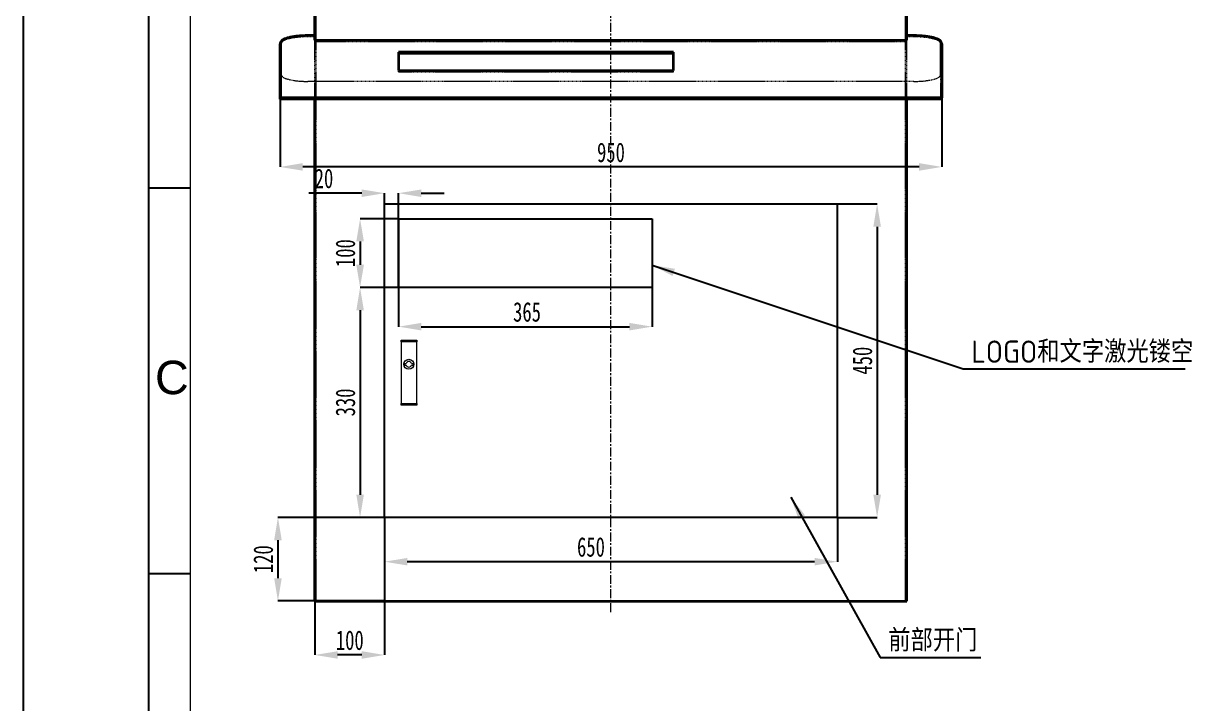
# Model space of a CAD drawing. Header units: millimetres. Extents: x 7903 to 12943, y 1512 to 5076.
# Drawn here: x 7903 to 9580, y 3108 to 4085 of the extents above; entities that cross this region are included whole.
import ezdxf

# ---------------------------------------------------------------- set-up
doc = ezdxf.new("R2010")
doc.units = ezdxf.units.MM
doc.linetypes.add('CENTERX2', pattern=[20.32, 12.7, -2.54, 2.54, -2.54])
doc.linetypes.add('HIDDEN', pattern=[1.905, 1.27, -0.635])
doc.layers.add('AM_BOR', color=7, linetype='Continuous', lineweight=50)
doc.styles.add('HZTXT', font='GENISO', dxfattribs={"bigfont": 'HZTXT'})
doc.styles.add('SLDTEXTSTYLE9', font='TXT', dxfattribs={"width": 0.7})
doc.styles.get("Standard").update_dxf_attribs({"font": 'arial.ttf'})
doc.dimstyles.new('SLDDIMSTYLE0', dxfattribs={"dimtxt": 28, "dimasz": 32.64, "dimexe": 0, "dimexo": 0.0625, "dimgap": 7, "dimtad": 1, "dimdec": 3, "dimrnd": 1e-09, "dimzin": 12, "dimdsep": 46, "dimtxsty": 'SLDTEXTSTYLE9', "dimsah": 1, "dimcen": 0.09, "dimadec": 0, "dimazin": 3, "dimtfac": 1, "dimtdec": 3, "dimtofl": 0, "dimtmove": 0, "dimatfit": 3, "dimfxl": 1, "dimfrac": 2, "dimtolj": 1, "dimtzin": 12, "dimarcsym": 0})
doc.dimstyles.new('SLDDIMSTYLE11', dxfattribs={"dimtxt": 0.18, "dimasz": 32.64, "dimexe": 0, "dimexo": 0.0625, "dimgap": 0, "dimtad": 0, "dimtih": 1, "dimtoh": 1, "dimdec": 0, "dimrnd": 1e-09, "dimzin": 0, "dimdsep": 46, "dimtxsty": 'Standard', "dimsah": 1, "dimcen": 0.09, "dimadec": 0, "dimazin": 0, "dimtfac": 32.64, "dimtdec": 0, "dimtofl": 0, "dimtmove": 0, "dimatfit": 3, "dimfxl": 1, "dimfrac": 2, "dimtolj": 1, "dimtzin": 0, "dimarcsym": 0})
picture_1 = doc.add_image_def('image1.png', size_in_pixel=(4569, 1240))

# ---------------------------------------------------------------- blocks, each defined once
blk = doc.blocks.new('JG-A3')
at = {"layer": 'AM_BOR', "color": 1, "lineweight": 25}
for p, q in [((0, 0), (0, 297)), ((15, 5), (15, 292)), ((20, 194.66), (15, 194.66)), ((20, 148.5), (15, 148.5))]:
    blk.add_line(p, q, dxfattribs=at)
at = {"layer": 'AM_BOR', "color": 50, "lineweight": 20}
blk.add_line((20, 10), (20, 287), dxfattribs=at)
at = {"layer": 'AM_BOR', "color": 1, "lineweight": 25}
blk.add_text('C', height=4, dxfattribs=at).set_placement((15.75, 170))
blk = doc.blocks.new('工程图视图3')
at = {"color": 7, "linetype": 'Continuous', "lineweight": 35}
for p, q in [((-900, 5.5), (-900, 99.5)), ((-50, 5.5), (-50, 99.5)), ((-950, -45.7), (-950, 0)), ((-900, 11.9), (-910, 11.9)), ((-900, 5.5), (-50, 5.5)), ((-40, 11.9), (-50, 11.9)), ((-385, -11.8), (-780, -11.8)), ((-780, -11.8), (-780, -38.2)), ((-385, -13.7), (-780, -13.7)), ((-385, -38.2), (-385, -11.8)), ((0, 0), (0, -45.7)), ((-950, -77.3), (-950, -45.7)), ((-780, -38.2), (-385, -38.2)), ((0, -45.7), (0, -77.3)), ((-950, -79.3), (-950, -77.3)), ((-910, -77.3), (-950, -77.3)), ((-910, -77.3), (-950, -77.3)), ((-910, -79.3), (-950, -79.3)), ((-40, -77.3), (-910, -77.3)), ((-40, -77.3), (-910, -77.3)), ((-40, -79.3), (-910, -79.3)), ((-900, -799.8), (-900, -79.3)), ((-50, -799.8), (-50, -79.3)), ((0, -77.3), (-40, -77.3)), ((0, -77.3), (-40, -77.3)), ((0, -79.3), (-40, -79.3)), ((0, -79.3), (0, -77.3)), ((-900, -799.8), (-50, -799.8))]:
    blk.add_line(p, q, dxfattribs=at)
at = {"color": 7, "linetype": 'HIDDEN', "lineweight": 18}
for p, q in [((-898, -799.8), (-898, 99.5)), ((-52, -799.8), (-52, 99.5)), ((-948, -44.7), (-948, 1)), ((-900, 10.2), (-910, 10.2)), ((-900, 3.4), (-900, 5.5)), ((-900, -79.3), (-900, 3.4)), ((-900, 3.4), (-50, 3.4)), ((-40, 10.2), (-50, 10.2)), ((-50, 3.4), (-50, 5.5)), ((-50, -79.3), (-50, 3.4)), ((-2, -44.7), (-2, 1)), ((-948, -77.3), (-948, -44.7)), ((-780, -40.2), (-780, -38.2)), ((-780, -40.2), (-385, -40.2)), ((-385, -40.2), (-385, -38.2)), ((-2, -44.7), (-2, -77.3)), ((-40, -53.9), (-910, -53.9)), ((-900, -79.3), (-900, -77.3)), ((-50, -79.3), (-50, -77.3))]:
    blk.add_line(p, q, dxfattribs=at)
for centre, start_param, end_param in [((-910, 1), 1.570796, 3.141593), ((-40, 1), 0, 1.570796), ((-910, -44.7), 3.141593, 4.712389), ((-40, -44.7), 4.712389, 6.283185)]:
    blk.add_ellipse(centre, major_axis=(38, 0), ratio=0.240741, start_param=start_param, end_param=end_param, dxfattribs=at)
at = {"color": 7, "linetype": 'Continuous', "lineweight": 35}
for points, knots in [([(-910, 11.9), (-910.6, 11.9), (-912.3, 11.9), (-915.2, 11.8), (-918.6, 11.7), (-921.9, 11.5), (-925.2, 11.2), (-928.3, 10.8), (-931.3, 10.3), (-934.1, 9.8), (-936.8, 9.3), (-939.2, 8.6), (-941.5, 7.9), (-943.5, 7.1), (-945.4, 6.2), (-946.9, 5.3), (-948.1, 4.2), (-949, 3.1), (-949.6, 2), (-950, 0.9), (-950, 0.3), (-950, 0)], [0, 0, 0, 0, 0.029477, 0.085531, 0.141656, 0.197899, 0.254323, 0.310992, 0.367976, 0.425353, 0.483219, 0.541701, 0.600977, 0.661308, 0.723079, 0.786732, 0.842426, 0.890532, 0.933528, 0.973843, 1, 1, 1, 1]), ([(0, 0), (0, 0.3), (-0.1, 1.1), (-0.5, 2.2), (-1.1, 3.3), (-2, 4.3), (-3.2, 5.3), (-4.7, 6.2), (-6.5, 7.1), (-8.6, 7.9), (-11, 8.7), (-13.5, 9.3), (-16.2, 9.9), (-19.1, 10.4), (-22.1, 10.8), (-25.3, 11.2), (-28.5, 11.5), (-31.9, 11.7), (-35.3, 11.8), (-38, 11.9), (-39.6, 11.9), (-40, 11.9)], [0, 0, 0, 0, 0.033805, 0.075181, 0.117738, 0.164095, 0.216705, 0.276386, 0.339881, 0.402355, 0.463187, 0.52273, 0.58133, 0.639225, 0.696581, 0.75352, 0.810135, 0.866507, 0.922706, 0.978801, 1, 1, 1, 1])]:
    blk.add_open_spline(points, degree=3, knots=knots, dxfattribs=at)
blk = doc.blocks.new('*D281')
at = {"color": 0, "linetype": 'Continuous', "lineweight": -2, "transparency": 16777216}
for p, q in [((8271.2, 3975.7), (8271.2, 3878.4)), ((9221.2, 3975.7), (9221.2, 3878.4)), ((9188.5, 3878.4), (8303.8, 3878.4))]:
    blk.add_line(p, q, dxfattribs=at)
at = {"color": 0, "linetype": 'Continuous', "transparency": 16777216}
for points in [[(8303.8, 3883.9), (8303.8, 3873), (8271.2, 3878.4)], [(9188.5, 3883.9), (9188.5, 3873), (9221.2, 3878.4)]]:
    blk.add_solid(points, dxfattribs=at)
at = {"layer": 'Defpoints', "color": 0, "linetype": 'Continuous', "transparency": 16777216}
for p in [(8271.2, 3975.8), (9221.2, 3975.8), (8271.2, 3878.4)]:
    blk.add_point(p, dxfattribs=at)
at = {"color": 0, "linetype": 'Continuous', "lineweight": 18, "transparency": 16777216, "insert": (8746.2, 3913.4), "char_height": 28, "attachment_point": 2, "style": 'SLDTEXTSTYLE9'}
blk.add_mtext('\\A1;950', dxfattribs=at)
blk = doc.blocks.new('*D316')
at = {"color": 0, "linetype": 'Continuous', "lineweight": -2, "transparency": 16777216}
for p, q in [((8441.1, 3804.1), (8386, 3804.1)), ((8386, 3771.4), (8386, 3737.9)), ((8441.1, 3705.3), (8386, 3705.3))]:
    blk.add_line(p, q, dxfattribs=at)
at = {"color": 0, "linetype": 'Continuous', "transparency": 16777216}
for points in [[(8380.6, 3771.4), (8391.5, 3771.4), (8386, 3804.1)], [(8380.6, 3737.9), (8391.5, 3737.9), (8386, 3705.3)]]:
    blk.add_solid(points, dxfattribs=at)
at = {"layer": 'Defpoints', "color": 0, "linetype": 'Continuous', "transparency": 16777216}
for p in [(8441.2, 3804.1), (8386, 3705.3), (8441.2, 3705.3)]:
    blk.add_point(p, dxfattribs=at)
at = {"color": 0, "linetype": 'Continuous', "lineweight": 18, "transparency": 16777216, "insert": (8365, 3754.7), "char_height": 28, "attachment_point": 5, "rotation": 90, "style": 'SLDTEXTSTYLE9'}
blk.add_mtext('\\A1;100', dxfattribs=at)
blk = doc.blocks.new('*D317')
at = {"color": 0, "linetype": 'Continuous', "lineweight": -2, "transparency": 16777216}
for p, q in [((8441.2, 3804), (8441.2, 3649.1)), ((8805.3, 3804), (8805.3, 3649.1)), ((8473.8, 3649.1), (8772.6, 3649.1))]:
    blk.add_line(p, q, dxfattribs=at)
at = {"color": 0, "linetype": 'Continuous', "transparency": 16777216}
for points in [[(8473.8, 3654.5), (8473.8, 3643.7), (8441.2, 3649.1)], [(8772.6, 3654.5), (8772.6, 3643.7), (8805.3, 3649.1)]]:
    blk.add_solid(points, dxfattribs=at)
at = {"layer": 'Defpoints', "color": 0, "linetype": 'Continuous', "transparency": 16777216}
for p in [(8441.2, 3804.1), (8805.3, 3804.1), (8805.3, 3649.1)]:
    blk.add_point(p, dxfattribs=at)
at = {"color": 0, "linetype": 'Continuous', "lineweight": 18, "transparency": 16777216, "insert": (8625.7, 3670.1), "char_height": 28, "attachment_point": 5, "style": 'SLDTEXTSTYLE9'}
blk.add_mtext('\\A1;365', dxfattribs=at)
blk = doc.blocks.new('*D318')
at = {"color": 0, "linetype": 'Continuous', "lineweight": -2, "transparency": 16777216}
for p, q in [((8388.5, 3840.7), (8312.5, 3840.7)), ((8421.2, 3804.1), (8421.2, 3840.7)), ((8441.2, 3804.1), (8441.2, 3840.7)), ((8473.8, 3840.7), (8506.5, 3840.7))]:
    blk.add_line(p, q, dxfattribs=at)
at = {"color": 0, "linetype": 'Continuous', "transparency": 16777216}
for points in [[(8388.5, 3846.1), (8388.5, 3835.3), (8421.2, 3840.7)], [(8473.8, 3846.1), (8473.8, 3835.3), (8441.2, 3840.7)]]:
    blk.add_solid(points, dxfattribs=at)
at = {"layer": 'Defpoints', "color": 0, "linetype": 'Continuous', "transparency": 16777216}
for p in [(8421.2, 3840.7), (8421.2, 3804.1), (8441.2, 3804.1)]:
    blk.add_point(p, dxfattribs=at)
at = {"color": 0, "linetype": 'Continuous', "lineweight": 18, "transparency": 16777216, "insert": (8334.2, 3861.7), "char_height": 28, "attachment_point": 5, "style": 'SLDTEXTSTYLE9'}
blk.add_mtext('\\A1;20', dxfattribs=at)
blk = doc.blocks.new('*D320')
at = {"color": 0, "linetype": 'Continuous', "lineweight": -2, "transparency": 16777216}
for p, q in [((8441.1, 3705.3), (8386, 3705.3)), ((8386, 3672.6), (8386, 3407.9)), ((8421.1, 3375.3), (8386, 3375.3))]:
    blk.add_line(p, q, dxfattribs=at)
at = {"color": 0, "linetype": 'Continuous', "transparency": 16777216}
for points in [[(8380.6, 3672.6), (8391.5, 3672.6), (8386, 3705.3)], [(8380.6, 3407.9), (8391.5, 3407.9), (8386, 3375.3)]]:
    blk.add_solid(points, dxfattribs=at)
at = {"layer": 'Defpoints', "color": 0, "linetype": 'Continuous', "transparency": 16777216}
for p in [(8441.2, 3705.3), (8386, 3375.3), (8421.2, 3375.3)]:
    blk.add_point(p, dxfattribs=at)
at = {"color": 0, "linetype": 'Continuous', "lineweight": 18, "transparency": 16777216, "insert": (8365, 3540.3), "char_height": 28, "attachment_point": 5, "rotation": 90, "style": 'SLDTEXTSTYLE9'}
blk.add_mtext('\\A1;330', dxfattribs=at)
blk = doc.blocks.new('*D321')
at = {"color": 0, "linetype": 'Continuous', "lineweight": -2, "transparency": 16777216}
for p, q in [((8321.2, 3375.2), (8321.2, 3177.8)), ((8421.2, 3375.2), (8421.2, 3177.8)), ((8388.5, 3177.8), (8353.8, 3177.8))]:
    blk.add_line(p, q, dxfattribs=at)
at = {"color": 0, "linetype": 'Continuous', "transparency": 16777216}
for points in [[(8353.8, 3183.2), (8353.8, 3172.4), (8321.2, 3177.8)], [(8388.5, 3183.2), (8388.5, 3172.4), (8421.2, 3177.8)]]:
    blk.add_solid(points, dxfattribs=at)
at = {"layer": 'Defpoints', "color": 0, "linetype": 'Continuous', "transparency": 16777216}
for p in [(8321.2, 3375.3), (8421.2, 3375.3), (8321.2, 3177.8)]:
    blk.add_point(p, dxfattribs=at)
at = {"color": 0, "linetype": 'Continuous', "lineweight": 18, "transparency": 16777216, "insert": (8371.2, 3198.8), "char_height": 28, "attachment_point": 5, "style": 'SLDTEXTSTYLE9'}
blk.add_mtext('\\A1;100', dxfattribs=at)
blk = doc.blocks.new('*D322')
at = {"color": 0, "linetype": 'Continuous', "lineweight": -2, "transparency": 16777216}
for p, q in [((8421.2, 3375.2), (8421.2, 3311.7)), ((9071.2, 3375.2), (9071.2, 3311.7)), ((9038.5, 3311.7), (8453.8, 3311.7))]:
    blk.add_line(p, q, dxfattribs=at)
at = {"color": 0, "linetype": 'Continuous', "transparency": 16777216}
for points in [[(8453.8, 3317.1), (8453.8, 3306.3), (8421.2, 3311.7)], [(9038.5, 3317.1), (9038.5, 3306.3), (9071.2, 3311.7)]]:
    blk.add_solid(points, dxfattribs=at)
at = {"layer": 'Defpoints', "color": 0, "linetype": 'Continuous', "transparency": 16777216}
for p in [(8421.2, 3375.3), (9071.2, 3375.3), (8421.2, 3311.7)]:
    blk.add_point(p, dxfattribs=at)
at = {"color": 0, "linetype": 'Continuous', "lineweight": 18, "transparency": 16777216, "insert": (8717.5, 3332.7), "char_height": 28, "attachment_point": 5, "style": 'SLDTEXTSTYLE9'}
blk.add_mtext('\\A1;650', dxfattribs=at)
blk = doc.blocks.new('*D323')
at = {"color": 0, "linetype": 'Continuous', "lineweight": -2, "transparency": 16777216}
for p, q in [((9071.2, 3825.3), (9128.3, 3825.3)), ((9128.3, 3792.6), (9128.3, 3407.9)), ((9071.2, 3375.3), (9128.3, 3375.3))]:
    blk.add_line(p, q, dxfattribs=at)
at = {"color": 0, "linetype": 'Continuous', "transparency": 16777216}
for points in [[(9122.9, 3792.6), (9133.8, 3792.6), (9128.3, 3825.3)], [(9122.9, 3407.9), (9133.8, 3407.9), (9128.3, 3375.3)]]:
    blk.add_solid(points, dxfattribs=at)
at = {"layer": 'Defpoints', "color": 0, "linetype": 'Continuous', "transparency": 16777216}
for p in [(9071.2, 3825.3), (9071.2, 3375.3), (9128.3, 3375.3)]:
    blk.add_point(p, dxfattribs=at)
at = {"color": 0, "linetype": 'Continuous', "lineweight": 18, "transparency": 16777216, "insert": (9107.3, 3600.3), "char_height": 28, "attachment_point": 5, "rotation": 90, "style": 'SLDTEXTSTYLE9'}
blk.add_mtext('\\A1;450', dxfattribs=at)
blk = doc.blocks.new('*D324')
at = {"color": 0, "linetype": 'Continuous', "lineweight": -2, "transparency": 16777216}
for p, q in [((8421.1, 3375.3), (8268.1, 3375.3)), ((8268.1, 3342.6), (8268.1, 3287.9)), ((8421.1, 3255.3), (8268.1, 3255.3))]:
    blk.add_line(p, q, dxfattribs=at)
at = {"color": 0, "linetype": 'Continuous', "transparency": 16777216}
for points in [[(8262.6, 3342.6), (8273.5, 3342.6), (8268.1, 3375.3)], [(8262.6, 3287.9), (8273.5, 3287.9), (8268.1, 3255.3)]]:
    blk.add_solid(points, dxfattribs=at)
at = {"layer": 'Defpoints', "color": 0, "linetype": 'Continuous', "transparency": 16777216}
for p in [(8421.2, 3375.3), (8268.1, 3255.3), (8421.2, 3255.3)]:
    blk.add_point(p, dxfattribs=at)
at = {"color": 0, "linetype": 'Continuous', "lineweight": 18, "transparency": 16777216, "insert": (8247.1, 3315.3), "char_height": 28, "attachment_point": 5, "rotation": 90, "style": 'SLDTEXTSTYLE9'}
blk.add_mtext('\\A1;120', dxfattribs=at)

msp = doc.modelspace()

# ---------------------------------------------------------------- linework, layer by layer
at = {"color": 7, "linetype": 'CENTERX2', "lineweight": 18}
msp.add_line((8746.174, 3239.25565), (8746.174, 4732.05692), dxfattribs=at)
at = {"color": 7, "linetype": 'Continuous', "lineweight": 18}
msp.add_line((8948.04926, 4060.53342), (9155.0916, 4060.53342), dxfattribs=at)
at = {"color": 7, "linetype": 'Continuous', "lineweight": 15}
for p, q in [((8444.84879, 3627.46952), (8444.84879, 3629.86954)), ((8444.84879, 3629.86954), (8467.24879, 3629.86954)), ((8467.24879, 3627.46952), (8444.84879, 3627.46952)), ((8444.84879, 3627.46952), (8444.84879, 3538.66952)), ((8467.24879, 3629.86954), (8467.24879, 3627.46952)), ((8467.24879, 3538.66952), (8467.24879, 3627.46952)), ((8449.64879, 3596.26954), (8452.23304, 3596.26954)), ((8449.64879, 3596.26954), (8449.64879, 3593.86953)), ((8449.64879, 3593.86953), (8452.23304, 3593.86953)), ((8459.86455, 3596.26954), (8462.44879, 3596.26954)), ((8459.86455, 3593.86953), (8462.44879, 3593.86953)), ((8462.44879, 3596.26954), (8462.44879, 3593.86953)), ((8444.84879, 3538.66952), (8467.24879, 3538.66952)), ((8444.84879, 3536.26951), (8444.84879, 3538.66952)), ((8467.24879, 3536.26951), (8444.84879, 3536.26951)), ((8467.24879, 3538.66952), (8467.24879, 3536.26951))]:
    msp.add_line(p, q, dxfattribs=at)
at = {"color": 7}
for p, q in [((9251.82368, 3588.44546), (9570.32926, 3588.44546)), ((9132.48683, 3173.98314), (9277.20394, 3173.98314))]:
    msp.add_line(p, q, dxfattribs=at)
msp.add_line((8421.174, 3375.25565), (8421.174, 3255.25565))
msp.add_lwpolyline([(8421.174, 3825.25565), (9071.174, 3825.25565), (9071.174, 3375.25565), (8421.174, 3375.25565)], close=True)
at = {"color": 7, "linetype": 'Continuous', "lineweight": 15}
msp.add_circle((8456.04879, 3595.06952), 7.2, dxfattribs=at)
for start, end in [(17.45760312, 162.54239688), (197.45760312, 342.54239688)]:
    msp.add_arc((8456.04879, 3595.06952), 4, start, end, dxfattribs=at)

# ---------------------------------------------------------------- block references
at = {"lineweight": 0, "xscale": 12, "yscale": 12, "zscale": 12}
msp.add_blockref('JG-A3', (7902.58391, 1512.2071), dxfattribs=at)
at = {"color": 7, "linetype": 'Continuous', "lineweight": 35}
msp.add_blockref('工程图视图3', (9221.174, 4055.04031), dxfattribs=at)

# ---------------------------------------------------------------- texts
at = {"color": 7, "style": 'HZTXT'}
for s, p in [('LOGO和文字激光镂空', (9263.63128, 3597.2022)), ('前部开门', (9144.29443, 3182.73988))]:
    msp.add_text(s, height=32, dxfattribs=at).set_placement(p)

# ---------------------------------------------------------------- dimensions: what is measured, and where the dimension line sits
at = {"color": 7, "linetype": 'Continuous', "lineweight": 18}
dim = msp.add_linear_dim(base=(8271.174, 3878.42951), p1=(9221.174, 3975.75565), p2=(8271.174, 3975.75565), dimstyle='SLDDIMSTYLE0', dxfattribs=at)
dim.commit()
dim.dimension.update_dxf_attribs({"geometry": '*D281', "text_midpoint": (8746.174, 3878.42951), "dimtype": 160})
at = {"color": 4, "linetype": 'Continuous', "lineweight": 18}
for base, p1, p2, picture, middle in [((8421.174, 3840.69838), (8441.17417, 3804.07452), (8421.174, 3804.07452), '*D318', (8334.194, 3840.69838)), ((8421.174, 3311.70548), (9071.174, 3375.25565), (8421.174, 3375.25565), '*D322', (8717.48801, 3311.70548))]:
    dim = msp.add_linear_dim(base=base, p1=p1, p2=p2, dimstyle='SLDDIMSTYLE0', dxfattribs=at)
    dim.commit()
    dim.dimension.update_dxf_attribs({"geometry": picture, "text_midpoint": middle, "dimtype": 160})
for base, p1, p2, picture, middle in [((9128.33848, 3375.25565), (9071.174, 3825.25565), (9071.174, 3375.25565), '*D323', (9107.33848, 3600.25565)), ((8386.01621, 3375.25565), (8441.17417, 3705.25565), (8421.174, 3375.25565), '*D320', (8365.01621, 3540.25565)), ((8268.05252, 3255.25565), (8421.174, 3375.25565), (8421.174, 3255.25565), '*D324', (8247.05252, 3315.25565))]:
    dim = msp.add_linear_dim(base=base, p1=p1, p2=p2, angle=90, dimstyle='SLDDIMSTYLE0', dxfattribs=at)
    dim.commit()
    dim.dimension.update_dxf_attribs({"geometry": picture, "text_midpoint": middle})
dim = msp.add_linear_dim(base=(8386.01621, 3705.25565), p1=(8441.17417, 3804.07452), p2=(8441.17417, 3705.25565), angle=90, text='100', dimstyle='SLDDIMSTYLE0', dxfattribs=at)
dim.commit()
dim.dimension.update_dxf_attribs({"geometry": '*D316', "text_midpoint": (8386.01621, 3754.66508), "dimtype": 160})
dim = msp.add_linear_dim(base=(8805.28983, 3649.09328), p1=(8441.17417, 3804.07452), p2=(8805.28983, 3804.07452), text='365', dimstyle='SLDDIMSTYLE0', dxfattribs=at)
dim.commit()
dim.dimension.update_dxf_attribs({"geometry": '*D317', "text_midpoint": (8625.6523, 3649.09328), "dimtype": 160})
dim = msp.add_linear_dim(base=(8321.174, 3177.80489), p1=(8421.174, 3375.25565), p2=(8321.174, 3375.25565), dimstyle='SLDDIMSTYLE0', dxfattribs=at)
dim.commit()
dim.dimension.update_dxf_attribs({"geometry": '*D321', "text_midpoint": (8371.174, 3198.80489)})

# ---------------------------------------------------------------- pictures from other files: only their frames are drawn
at = {"color": 7, "true_color": 0xffffff}
image = msp.add_image(picture_1, insert=(8441.17417, 3705.25565), size_in_units=(364.11566, 98.81887), dxfattribs=at)
image.dxf.flags = 15

# ---------------------------------------------------------------- leaders
at = {"color": 7, "linetype": 'Continuous', "lineweight": 0}
for points in [[(8805.28983, 3737.41922), (9251.82368, 3588.44546)], [(9004.25104, 3404.2294), (9132.48683, 3173.98314)]]:
    msp.add_leader(points, dimstyle='SLDDIMSTYLE11', dxfattribs=at)

doc.saveas('drawing.dxf')
